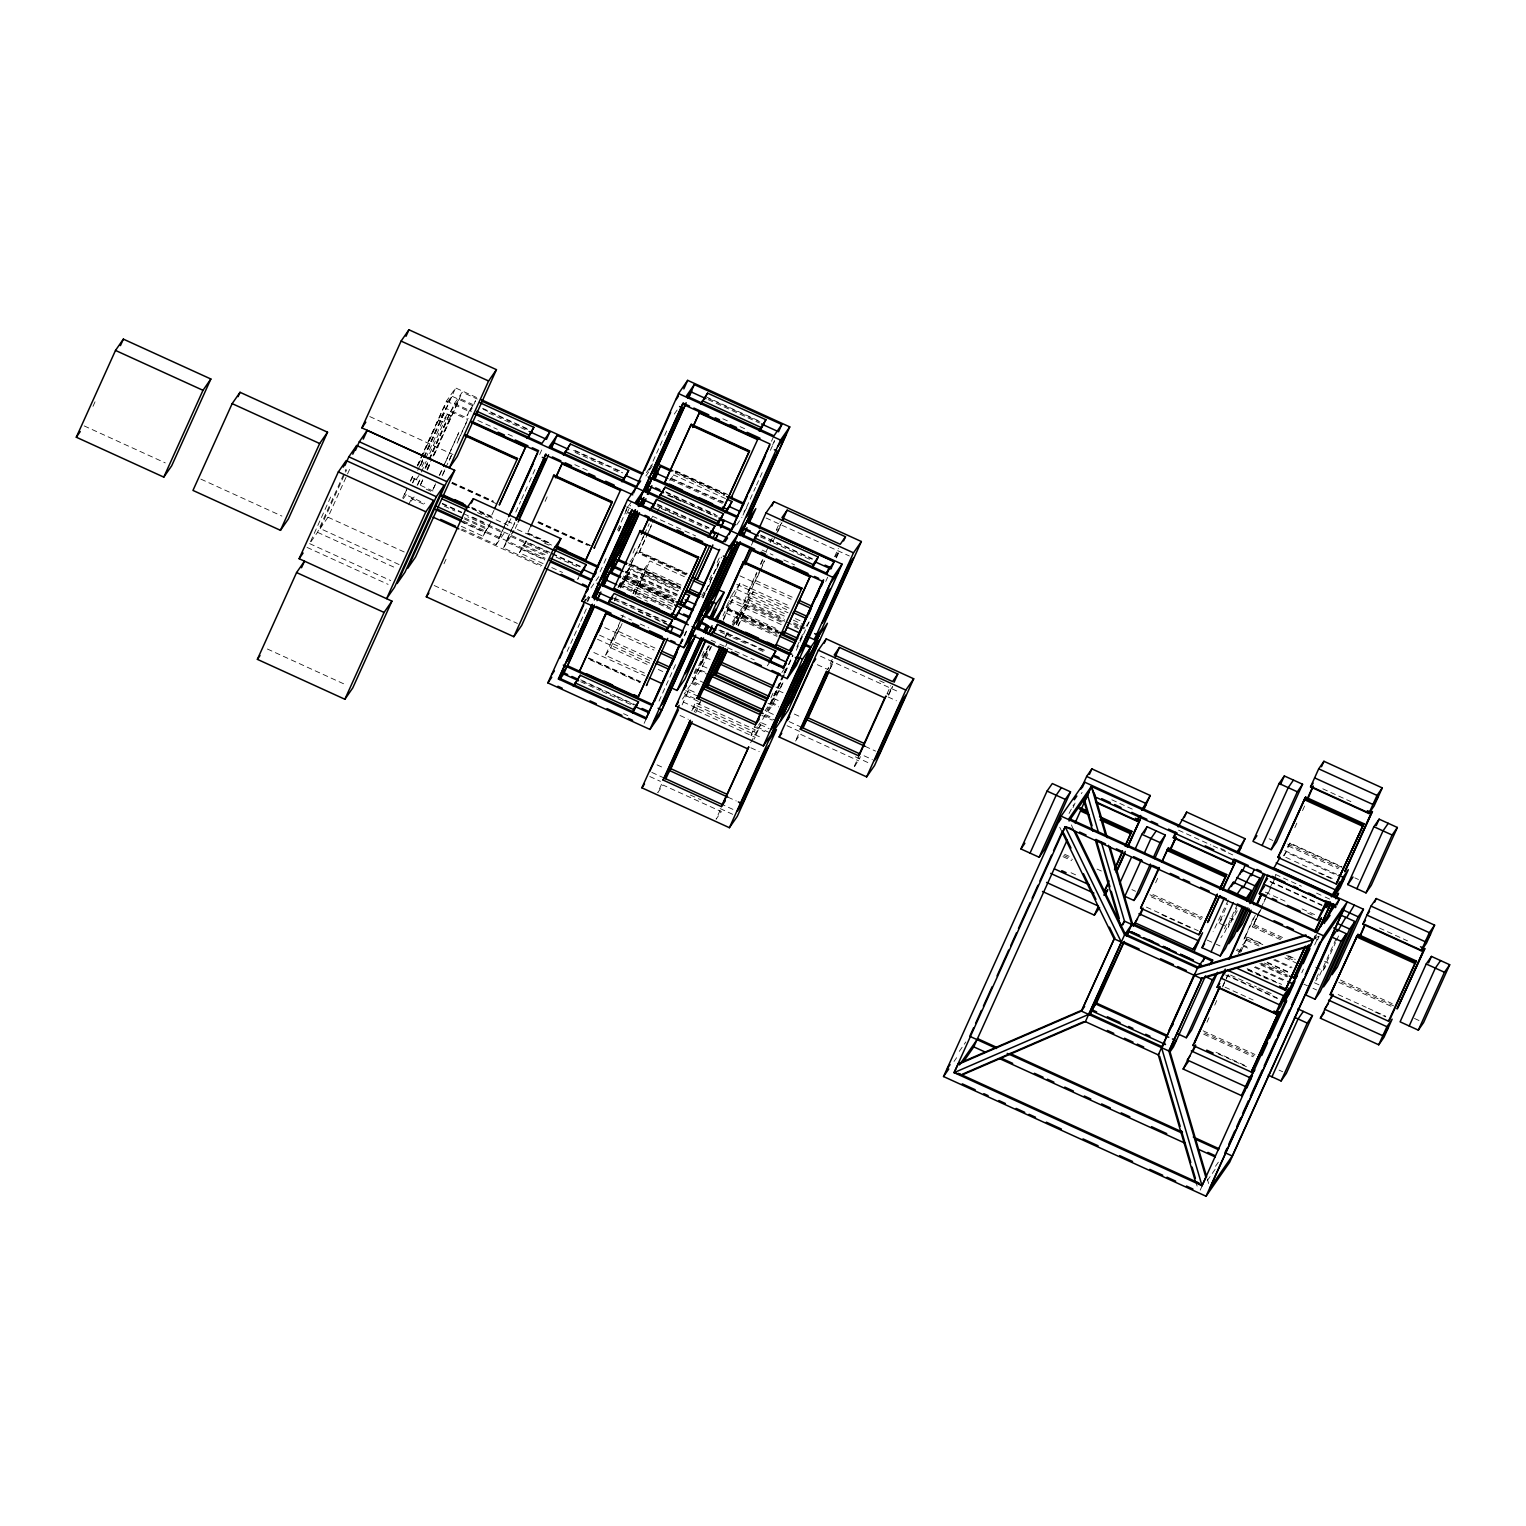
<?xml version="1.0" encoding="UTF-8"?>
<svg xmlns="http://www.w3.org/2000/svg" width="1526" height="1526" viewBox="0 0 1526 1526"><rect width="100%" height="100%" fill="white"/><g stroke="black" fill="none" stroke-linecap="round" stroke-linejoin="round"><path stroke-width="0.75" stroke-dasharray="5 3.75" d="M1317.682 939.978L1314.363 937.861L1316.099 933.664M92.991 406.374L95.928 399.869M310.617 541.444L331.199 495.874M310.942 541.73L317.503 532.307L345.925 469.379M399.087 564.544L320.136 528.53L346.593 469.951M320.136 528.53L327.995 517.219L350.541 467.299M402.673 498.105L406.565 489.484M410.456 480.862L413.374 474.395M417.266 465.773L446.45 401.147L455.625 387.947L477.18 397.771M406.603 489.884L404.657 494.233L424.743 503.389M410.532 481.205L413.47 474.7M417.38 466.021L443.837 407.423L451.715 396.111L473.937 406.259M418.296 465.029L421.195 458.582M422.168 456.446L438.63 420.012L443.875 412.478L451.162 415.797L432.774 456.522M417.743 470.332L422.588 459.612M423.541 457.476L443.875 412.478M412.516 482.922L415.454 476.417M420.356 465.564L451.715 396.111M412.821 482.75L415.74 476.284M420.604 465.506L455.625 387.947M421.939 466.689L424.838 460.261M425.811 458.105L442.273 421.672L447.519 414.137L427.185 459.135M421.386 471.992L426.231 461.291M417.17 485.478L420.108 478.973M425.01 468.12L427.948 461.615M428.92 459.44L450.475 411.696L459.65 398.496L472.469 404.333M408.682 504.782L411.944 497.552L411.276 498.506L426.231 505.316M417.819 484.543L420.756 478.019M425.659 467.185L454.405 403.513L462.264 392.201L477.199 399.011M425.582 468.348L428.501 461.92M429.455 459.765L445.916 423.331L451.162 415.797M426.975 469.379L431.801 458.658M422.759 479.736L419.803 486.241L423.408 478.782M427.642 468.883L429.607 464.553M433.537 455.854L462.264 392.201M427.318 470.103L430.256 463.599M434.185 454.92L459.65 398.496M435.635 483.78L432.392 490.685L434.986 485.459M439.183 475.673L442.406 468.787M443.379 466.632L458.849 432.335M439.831 474.739L444.676 464.018M445.63 461.882L459.192 431.877L458.525 432.812M473.899 404.352L475.54 400.747L467.032 415.511L472.278 407.976M442.864 474.147L444.791 469.855M445.764 467.719L452.535 452.707M458.353 439.85L467.376 420.089M442.216 475.807L445.458 468.902M449.331 460.337L452.23 453.909M457.075 443.189L467.719 419.612M443.971 563.8L446.908 557.295M493.966 510.371L490.743 517.276L491.391 516.341L471.954 507.471M461.291 526.298L482.903 536.16L491.41 521.377M482.903 536.16L489.789 525.001L484.543 532.536L462.931 522.693M462.512 521.854L498.792 538.392L507.605 518.859M462.035 529.121L496.179 544.687L504.343 526.604M505.316 524.429L508.253 517.924M510.905 518.687L507.319 526.146L507.967 525.192L471.286 508.406M539.651 454.538L542.588 448.015M515.769 512.049L520.614 501.329M521.568 499.193L528.358 484.181M529.312 482.044L536.084 467.032M544.496 559.241L506.079 541.73L514.891 522.197M541.883 565.536L503.466 548.006L511.63 529.923M512.602 527.767L514.567 523.418M503.466 548.006L513.785 531.277M515.254 528.53L517.219 524.181M530.094 527.481L527.195 533.909L527.843 532.955L551.611 543.79M543.122 563.609L519.355 552.774L526.565 539.88M519.355 552.774L526.241 541.616L550.009 552.45M545.087 501.425L547.987 494.977M579.327 575.76L577.686 579.384L580.319 575.607M625.584 511.229L628.521 504.725M617.553 530.037L628.197 506.46L632.145 500.795M600.1 571.811L602.999 565.383M603.972 563.247L606.871 556.818M618.488 531.086L621.387 524.658M587.129 601.53L589.055 597.238M618.946 531.067L621.845 524.639M626.671 513.919L630.543 505.335M587.911 601.301L589.837 597.028M567.138 651.449L579.708 623.581M580.681 621.444L587.453 606.432M649.141 469.817L652.06 463.37M653.014 461.233L663.657 437.657M664.63 435.52L667.53 429.092M632.966 553.08L635.865 546.651M617.973 587.624L620.91 581.12M618.698 587.052L622.57 578.468M672.356 603.876L622.665 581.215L621.025 584.84L670.734 607.501M614.253 600.939L616.199 596.647M620.071 588.082L628.769 568.797L680.081 592.183M643.419 536.542L630.505 564.868L631.173 563.933L680.863 586.594M644.392 534.386L649.218 523.685M650.19 521.53L653.09 515.101M620.948 587.167L645.689 531.773M672.375 606.394L622.684 583.733L631.192 568.969L678.727 590.638M622.684 583.733L631.192 568.969M725.499 498.582L673.653 474.929L672.012 478.554L723.877 502.188M686.566 574.291L639.032 552.622L645.803 537.61M646.776 535.473L651.621 524.753M657.42 511.897L660.319 505.468M648.073 532.86L639.375 552.145L686.891 573.814M649.046 530.705L654.215 519.527M649.561 660.472L610.667 642.732L623.257 614.883M632.928 593.442L636.8 584.878L644.678 573.547L679.242 589.322M644.334 673.042L605.46 655.322L619.728 623.714M633.271 593.69L644.64 568.511L649.885 560.977L684.468 576.733M605.46 655.322L610.705 647.768L621.101 624.744M635.617 592.584L649.885 560.977M610.667 642.732L618.545 631.421L622.417 622.856M634.988 594.987L644.678 573.547M680.195 642.923L682.16 638.593M644.125 723.362L646.566 717.926M771.488 441.262L773.949 435.826M680.615 643.61L687.387 628.617M701.712 596.838L704.611 590.39M709.456 579.689L712.356 573.261M717.182 562.541L720.1 556.113M680.958 643.877L687.73 628.865M702.628 597.887L718.117 563.59M703.085 597.868L721.474 557.143M708.655 586.537L711.593 580.033M716.495 569.179L719.433 562.674M772.671 444.772L774.636 440.423M770.382 450.342L774.311 441.663M659.022 701.102L676.438 662.513M742.971 515.178L755.561 487.309M756.514 485.173L763.286 470.161M751.402 545.183L753.043 541.577M694.12 673.138L697.039 666.709M701.865 655.989L704.783 649.561M694.826 673.653L708.083 646.299M682.103 704.878L688.951 689.695L695.36 692.613M695.017 698.641L684.354 693.777L692.213 682.465L708.884 645.574M726.51 606.509L731.412 595.655L784.765 619.995M699.27 684.43L692.88 681.512L708.56 646.795M706.977 668.026L700.72 665.164L709.437 645.88M722.981 615.875L725.88 609.446M700.72 665.164L710.811 646.91M723.381 619.041L732.099 599.756L781.598 622.246M692.88 681.512L700.739 670.2L711.517 646.337M723.286 620.3L739.938 583.409L789.018 605.784M692.651 708.732L695.455 702.532M727.177 632.26L724.373 638.459L728.322 632.813M732.423 624.725L736.161 616.447L777.211 635.178M786.806 609.656L747.931 591.916L756.629 572.631M760.501 564.067L762.447 559.775M766.319 551.21L769.218 544.763M770.172 542.627L773.091 536.198M661.521 784.307L657.782 792.566L663.028 785.032L721.359 811.622L716.114 819.176L722.656 804.698L735.15 810.401M694.177 711.974L702.227 698.24M732.9 626.213L739.442 611.735L744.688 604.201L783.582 621.921M756.972 572.899L742.704 604.506L747.95 596.971L767.063 554.625M760.845 564.315L763.744 557.887M776.295 530.094L780.034 521.835M695.703 712.699L700.358 702.361M725.575 646.528L728.474 640.1M736.219 622.951L744.688 604.201M772.862 541.768L775.78 535.34M776.734 533.203L780.606 524.62M736.562 623.199L739.461 616.771L776.2 633.519M747.931 591.916L755.79 580.605L759.662 572.04M760.635 569.885L764.507 561.32M778.05 531.315L781.922 522.75L776.677 530.285M736.257 624.401L740.129 615.836L747.988 604.525L784.726 621.273M736.6 624.668L747.969 599.489L753.215 591.935L737.974 625.698M738.317 625.946L747.988 604.525M750.983 735.322L756.591 722.923L769.085 728.627M750.639 742.704L760.558 724.831L754.035 739.29M770.916 697.821L773.816 691.373M834.627 556.704L838.365 548.425M782.933 675.274L763.82 717.601L758.575 725.136M783.906 673.119L785.833 668.846M836.038 557.658L838.938 551.229L835.008 556.876M783.277 675.522L771.679 701.235L765.117 710.677L773.453 714.473M784.25 673.386L786.195 669.094M825.738 581.482L827.683 577.21M836.382 557.906L839.281 551.477M783.944 674.587L772.328 700.3L780.206 688.989L784.059 680.405M784.898 672.432L792.643 655.283M784.288 674.835L767.101 712.89L772.347 705.336L783.715 680.157M785.241 672.699L792.986 655.551M796.858 646.986L802.562 634.339M796.267 650.286L810.783 618.144M817.287 664.668L827.702 669.418L832.357 659.098M829.076 670.467L832.948 661.883L827.702 669.418M830.392 668.579L833.291 662.15M854.312 766.3L859.901 753.901M886.968 693.968L890.688 685.689M854.674 766.472L860.492 756.686M888.38 694.921L891.279 688.474M888.723 695.169L892.596 686.605L887.35 694.139M1069.039 813.511L1073.579 804.717M1073.007 807.635L1075.925 801.169M1155.602 882.848L1158.52 876.42M1228.335 899.978L1213.132 931.623M1224.501 925.633L1219.045 923.135L1227.743 903.85M1224.462 928.819L1227.362 922.391M1237.452 904.136L1224.882 932.005L1220.934 937.651M1236.861 908.008L1228.144 927.293L1238.235 909.038M1222.746 986.025L1227.591 975.305L1277.281 997.966M1259.045 946.025L1243.919 939.139L1254.563 915.562M1206.971 1022.248L1209.87 1015.82M1214.715 1005.1L1217.614 998.672M1222.612 986.979L1228.411 974.122M1255.23 915.352L1244.739 937.956L1259.866 944.861M1294.792 827.741L1297.691 821.312M1302.536 810.592L1305.436 804.164M1239.036 951.881L1247.543 937.098L1262.67 944.003M1241.02 951.575L1247.543 937.098M1280.543 939.692L1252.445 926.873L1256.318 918.309M1257.29 916.172L1260.19 909.725M1261.163 907.588L1265.035 899.024M1265.989 896.868L1268.907 890.44M1269.861 888.304L1272.779 881.875M1273.733 879.72L1276.633 873.292M1284.282 855.724L1290.004 843.058L1341.85 866.711M1260.037 910.698L1253.266 925.71L1281.363 938.509M1263.909 902.133L1266.809 895.705M1252.445 926.873L1258.931 913.807M1259.904 911.671L1262.803 905.242M1268.602 892.367L1271.501 885.938M1272.474 883.802L1275.374 877.374M1200.218 1190.166L1202.66 1184.729M1315.336 935.171L1313.695 938.795L1317.358 940.455L1319.189 936.125M1314.687 938.833L1316.633 934.541M1301.792 972.749L1303.433 969.124M1314.649 944.899L1318.521 936.335M1316.347 978.471L1319.265 972.043M1336.108 938.795L1319.666 975.228L1315.736 980.875M1315.66 967.179L1322.947 970.517L1335.517 942.648M1336.49 940.512L1339.389 934.084M416.14 479.546L420.07 473.88M403.341 498.64L407.289 492.974M468.654 411.906L472.602 406.24M411.295 501.024L415.225 495.359M498.792 538.392L503.37 531.792M496.179 544.687L504.038 533.375L467.757 516.837M506.079 541.73L514.605 529.465M526.241 541.616L520.995 549.169L544.763 560.004M674.301 414.08L678.25 408.434M646.433 472.64L652.518 463.885M649.485 470.065L653.433 464.4M645.88 475.959L649.828 470.313M590.963 587.911L598.841 576.599M585.755 600.5L589.685 594.835M669.723 480.595L673.653 474.929M630.066 561.873L636.628 552.431L685.708 574.825M639.032 552.622L639.699 551.668L687.234 573.337M628.769 568.797L623.524 576.332L672.68 598.745M618.736 586.881L622.665 581.215M743.944 511.954L747.874 506.289M736.753 524.849L741.998 517.295M704.287 593.232L708.236 587.567M680.539 643.705L683.171 639.947M739.938 583.409L732.06 594.72L783.296 618.068M726.853 607.291L732.099 599.756M732.213 622.112L736.161 616.447M682.389 699.118L688.951 689.695M734.216 624.325L739.461 616.771M691.717 710.792L696.962 703.257L755.294 729.848L751.364 735.513M767.273 665.813L769.905 662.055M806.3 626.08L808.914 622.303M799.758 640.538L803.706 634.892M781.865 672.47L784.478 668.693M1081.285 793.654L1082.106 792.471M959.263 1051.395L965.824 1041.972M954.017 1061.467L956.649 1057.69M1219.045 923.135L1224.291 915.6M1287.391 846.835L1290.004 843.058M1283.29 855.876L1285.922 852.099L1337.768 875.752M1243.919 939.139L1245.559 936.773L1262.841 944.651M1238.215 953.693L1243.461 946.139L1247.791 948.104M1322.947 970.517L1328.192 962.963L1324.549 961.304M1215.497 1166.284L1219.541 1160.466M1207.257 1180.647L1215.135 1169.336M1314.363 937.861L1318.33 936.659M705.947 396.76L759.967 421.405M708.77 398.687L759.986 422.053M708.121 399.64L759.338 422.988M722.828 418.773L729.314 421.729M740.129 426.651L746.595 429.607M675.789 470.885L727.635 494.519M675.465 471.343L725.155 494.004M724.812 494.481L675.121 471.82L723.934 494.138M675.312 473.213L724.411 495.588M766.033 517.982L849.353 555.979M670.582 478.535L723.934 502.855M669.914 479.469L723.267 503.79M1322.794 788.808L1350.872 801.627M482.559 408.3L527.92 428.997M575.188 450.532L622.703 472.202M665.66 491.792L715.351 514.453M760.444 535.016L812.29 558.65M483.132 409.197L527.958 429.645M573.662 450.475L622.742 472.869M666.309 492.726L717.544 516.074M761.112 535.95L812.328 559.298M488.873 413.069L529.427 431.553M575.13 452.402L602.884 465.048M613.547 469.913L619.957 472.831M672.069 496.599L687.005 503.408M689.142 504.381L704.077 511.191M706.214 512.164L716.877 517.028M760.444 536.885L771.126 541.749M773.262 542.741L809.543 559.279M667.987 494.786L715.522 516.456M667.663 495.263L674.13 498.22M676.304 499.193L682.771 502.149M454.405 403.513L471.477 411.314M446.45 401.147L470.142 411.944M477.829 420.451L497.266 429.302M508.082 434.242L512.393 436.207M574.787 464.648L589.913 471.553M762.199 550.104L773.014 555.044M783.811 559.966L794.607 564.887M657.134 504.038L708.98 527.691M443.837 407.423L468.215 418.544M657.782 504.992L709.018 528.339M450.475 411.696L467.547 419.478M657.134 505.926L706.996 528.721M661.292 508.501L680.73 517.371M652.403 516.189L682.656 529.98M684.812 530.972L695.608 535.893M438.63 420.012L445.916 423.331M626.728 506.956L630.372 508.616M755.79 580.605L792.528 597.353M739.9 575.855L791.212 599.241M369.769 416.56L452.993 454.519M736.734 584.344L790.277 608.76M736.81 589.398L788.026 612.746M1342.041 867.378L1288.02 842.753L1287.2 843.916L1339.046 867.569M747.95 596.971L786.844 614.692M795.485 618.64L801.97 621.597M747.969 599.489L784.688 616.237M793.329 620.166L804.145 625.088M1288.535 846.091L1338.226 868.752M1269.155 838.804L1272.798 840.464M1354.84 877.87L1358.483 879.529M793.959 622.932L798.232 624.878M800.368 625.851L806.758 628.769M793.31 623.886L797.564 625.832M799.7 626.805L806.11 629.723M786.882 622.246L797.678 627.186M794.378 626.862L800.864 629.818M1284.758 850.611L1336.604 874.245M728.951 600.71L782.304 625.05M1285.808 857.288L1292.274 860.244M1294.449 861.236L1309.556 868.122M1311.731 869.114L1333.323 878.957M1318.388 872.738L1333.514 879.625M644.64 568.511L681.378 585.259M739.442 611.735L778.317 629.475M452.383 482.407L493.432 501.119M538.544 521.682L590.39 545.335M725.956 607.157L778.165 630.696M452.058 482.884L493.108 501.596M538.201 522.159L590.066 545.812M630.829 564.391L680.539 587.052M727.788 608.607L777.478 631.268M628.75 563.762L679.967 587.109M727.807 608.912L779.023 632.279M451.734 483.361L499.269 505.03M537.877 522.636L587.567 545.297M629.246 564.353L680.462 587.701M727.463 609.084L779.309 632.718M727.158 609.866L779.004 633.576M628.598 565.307L681.95 589.627M879.625 680.691L886.11 683.648M725.651 612.956L777.039 636.399M820.454 656.18L899.615 692.289M677.086 594.263L629.551 572.574L624.306 580.128L673.996 602.789M625.031 571.163L678.212 595.407M625.336 572.536L676.552 595.884M412.497 477.886L419.784 481.205M507.281 521.11L514.567 524.429M627.93 576.199L675.465 597.868M625.946 576.504L675.636 599.165M1220.571 848.38L1227.057 851.336M888.113 696.981L896.449 700.777M624.802 577.171L672.337 598.841M471.61 507.948L491.067 516.818M527.519 533.432L551.287 544.267M624.477 577.648L674.168 600.29M1111.825 799.777L1135.573 810.611M1178.53 830.182L1210.919 844.965M1213.094 845.938L1226.046 851.851M1228.22 852.843L1234.687 855.8M1275.469 874.398L1301.392 886.205M1316.518 893.111L1323.004 896.067M1325.159 897.04L1331.645 899.997M420.47 485.306L435.406 492.116M517.39 529.503L551.535 545.068M622.856 577.591L674.072 600.939M636.8 584.878L673.538 601.606M426.212 489.159L432.621 492.078M477.428 512.526L488.11 517.39M544.477 543.084L550.886 546.003M622.207 578.526L673.424 601.873M1379.447 928.037L1407.525 940.855M442.254 503.313L461.691 512.183M472.507 517.104L483.303 522.045M552.164 553.442L580.261 566.241M720.138 630.028L767.673 651.697M442.216 503.942L461.615 512.793M463.77 513.766L549.951 553.061M552.107 554.033L580.109 566.814M619.594 584.82L670.811 608.168M718.803 630.066L766.205 651.678M1270.052 881.265L1321.898 904.918M1270.223 881.933L1322.069 905.567M444.295 506.136L454.958 511M511.344 536.694L547.624 553.251M556.151 557.143L579.632 567.844M618.927 585.755L672.279 610.095M720.119 631.898L730.801 636.762M732.938 637.734L747.874 644.544M758.536 649.408L764.946 652.346M464.381 517.772L488.148 528.606M524.601 545.24L548.368 556.074M636.685 596.342L647.482 601.263M464.572 519.069L486.165 528.912M522.636 545.545L546.384 556.38M463.16 520.919L545.144 558.287M1265.321 892.157L1278.292 898.07M1280.448 899.043L1286.933 902M1302.06 908.905L1317.167 915.791M551.763 567.558L562.579 572.479M711.097 640.214L717.582 643.152M719.757 644.144L732.709 650.057M734.864 651.049L754.321 659.9M1307.706 913.025L1314.191 915.981M614.673 598.078L666.519 621.731M613.204 598.039L666.557 622.379M461.043 529.923L540.757 566.26M614.673 599.966L666.69 623.733M638.269 611.411L653.395 618.297M655.551 619.289L668.522 625.202M620.758 615.15L631.554 620.071M640.195 624.02L648.836 627.949M775.876 687.024L780.206 688.989M705.966 657.63L710.143 659.518M778.889 690.877L783.048 692.766M773.644 698.412L779.881 701.273M618.545 631.421L655.264 648.168M700.739 670.2L705.012 672.146M771.183 702.322L777.573 705.241M604.735 627.606L653.967 650.057M697.439 669.876L709.933 675.579M770.363 703.124L778.699 706.92M794.321 714.054L800.559 716.896M865.147 746.348L875.562 751.097M1254.086 924.527L1284.339 938.318M768.036 703.372L772.347 705.336M1229.746 918.08L1233.409 919.739M599.489 635.159L653.033 659.575M692.194 677.43L704.688 683.114M789.076 721.588L801.57 727.292M864.078 755.79L872.395 759.586M765.442 714.607L771.832 717.525M597.429 639.241L650.782 663.562M692.213 682.465L698.622 685.384M764.774 715.541L777.592 721.378M787.015 725.689L799.815 731.526L795.046 741.77L800.292 734.216L858.623 760.825M855.304 756.82L870.24 763.629M327.995 517.219L404.829 552.259M690.992 683.095L697.248 685.937M761.836 715.389L772.251 720.138M1288.593 955.81L1295.078 958.767M1064.614 854.274L1071.099 857.23M1097.022 869.057L1101.352 871.022M1152.931 894.541L1202.622 917.202M1286.609 955.505L1295.25 959.434M1340.362 979.997L1392.208 1003.65M610.705 647.768L649.58 665.508M658.24 669.456L664.707 672.413M1063.794 855.457L1072.435 859.386M1149.955 894.732L1201.801 918.385M1287.944 957.66L1294.429 960.617M1341.697 982.172L1393.543 1005.806M1062.973 856.639L1071.614 860.569M1151.291 896.906L1200.981 919.549M1284.968 957.851L1300.095 964.756M1338.722 982.362L1392.723 1006.988M1131.91 889.62L1135.554 891.279M1414.449 1018.452L1419.924 1020.932M761.512 722.79L767.921 725.708M685.746 690.629L698.259 696.333M1242.298 944.651L1248.783 947.589M1274.706 959.415L1291.988 967.293M1273.714 959.93L1290.996 967.808M593.824 652.499L645.04 675.846M756.915 726.853L769.714 732.709M685.823 695.684L700.758 702.494M754.13 726.834L764.793 731.698M1314.42 982.763L1321.707 986.082M1071.042 872.758L1077.528 875.714M1146.388 907.112L1198.234 930.765M1267.114 962.162L1288.707 972.005M1338.13 994.551L1366.228 1007.351M1368.383 1008.343L1385.665 1016.221M1161.687 914.684L1189.765 927.484M1237.033 949.038L1241.363 951.003M1267.286 962.83L1288.879 972.672M1375.04 1011.967L1385.837 1016.888M1236.213 950.221L1240.543 952.186M1264.31 963.02L1288.058 973.855M84.178 425.907L165.266 462.893M200.841 479.107L281.929 516.093M317.503 532.307L396.474 568.301M434.166 585.507L517.409 623.447M696.981 705.775L755.313 732.366M1261.315 963.211L1287.238 975.038M1259.827 963.535L1287.906 976.335M588.712 657.954L640.558 681.607M1207.238 940.111L1212.693 942.591M1216.336 944.251L1219.999 945.929M1303.853 984.156L1307.496 985.815M1312.97 988.314L1316.614 989.973M588.387 658.431L640.233 682.084M1260.991 965.042L1286.914 976.85M683.209 701.979L762.18 737.993M590.219 659.9L639.909 682.542M697 710.811L755.332 737.401M1255.383 966.759L1285.617 980.55M1254.391 967.255L1284.625 981.065M1247.104 968.629L1281.668 984.404M1247.772 969.487L1254.258 972.443M1256.413 973.435L1280.18 984.27M1247.944 970.154L1267.4 979.024M309.625 543.618L390.732 580.586M680.024 715.484L688.36 719.299M750.868 747.797L759.204 751.593M307.012 547.395L388.1 584.363M1230.566 975.114L1256.489 986.94M1258.664 987.913L1273.79 994.818M580.738 679.852L615.302 695.627M617.458 696.6L636.914 705.47M582.55 681.321L633.595 704.592M1225.607 974.98L1277.453 998.633M580.738 681.74L599.947 690.496M602.083 691.469L634.091 706.061M1225.035 987.169L1253.113 999.988M623.543 713.672L627.873 715.656M657.057 764.869L663.314 767.712M727.902 797.163L736.238 800.959M651.812 772.404L664.325 778.107M649.771 776.505L660.434 781.369M690.305 794.989L700.987 799.853M720.196 808.608L732.995 814.445M1203.098 1030.813L1254.963 1054.466M1204.453 1032.968L1254.143 1055.63M1203.632 1034.151L1253.323 1056.812M1279.036 1070.088L1282.679 1071.748M1216.012 1052.253L1246.246 1066.045M1218.339 1053.913L1246.437 1066.712M267.374 649.008L346.345 685.021M1059.712 827.226L1062.516 832.986M1071.462 824.86L1073.083 829.076M1195.373 1181.41L1197.776 1187.743M1207.295 1179.007L1208.63 1183.527"/><path stroke-width="1.5" d="M1064.251 828.79L1062.516 832.986L1114.018 938.757L1201.515 978.662L1310.433 946.025L1313.047 939.73L1308.068 936.544M76.3 437.218L115.499 350.427L123.358 339.115L210.855 379.001L171.675 465.811L163.797 477.123L76.3 437.218L80.229 431.572M120.42 345.62L123.358 339.115M163.797 477.123L202.996 390.313L210.855 379.001M232.162 403.627L192.963 490.418L280.46 530.323L288.338 519.012L327.537 432.201L240.04 392.296L232.162 403.627L319.659 443.513L327.537 432.201M238.075 396.646L240.04 392.296M280.46 530.323L319.659 443.513M301.499 567.748L304.437 561.244L296.578 572.555L257.379 659.346L344.876 699.251L352.754 687.94L391.934 601.13L299.134 558.707L338.333 471.896L346.211 460.585L433.708 500.49L394.509 587.281L386.631 598.593L425.83 511.801L433.708 500.49M343.255 467.09L345.219 462.76M344.914 465.487L348.825 456.808L356.702 445.497L444.2 485.402L405 572.193L397.141 583.523L436.322 496.713L444.2 485.402M361.891 427.89L401.09 341.08L408.949 329.769L496.446 369.654L457.266 456.465L449.388 467.776L361.891 427.89L365.82 422.225M352.773 454.176L356.702 445.497M406.011 336.273L408.949 329.769M355.405 450.418L359.316 441.739L367.194 430.408L454.691 470.313L415.492 557.124L407.633 568.435L446.813 481.625L454.691 470.313M363.264 439.106L367.194 430.408M344.876 699.251L384.075 612.441L391.934 601.13M449.388 467.776L488.587 380.985L496.446 369.654M426.307 596.819L465.487 510.008L473.365 498.697L560.862 538.602L521.682 625.393L513.804 636.704L426.307 596.819L428.92 593.042M471.4 503.046L473.365 498.697M494.596 508.711L517.524 458.468L465.659 434.834M479.87 402.711L533.871 427.337L526.985 438.496L532.25 430.961M533.871 427.337L527.977 438.344M508.578 516.704L537.972 451.601L471.82 421.424M509.245 515.75L537.648 452.821M511.153 512.526L533.413 463.236M481.472 400.976L549.761 432.106L546.499 439.335L529.427 431.553M515.883 520.023L545.926 453.985L516.532 519.088M516.513 520.137L540.7 466.555L545.946 459.021L542.302 457.361M519.832 516.875L545.946 459.021M518.191 522.006L548.578 454.748M551.515 448.224L557.066 435.425L642.427 474.357M530.743 526.527L553.976 475.101L612.308 501.692L585.85 560.023L557.772 547.224M563.456 455.13L570.342 443.971L628.674 470.561L622.78 481.567M570.342 443.971L564.773 453.241M556.036 476.646L562.178 463.313L620.51 489.903M555.731 477.848L562.503 462.836L561.854 463.79L620.185 490.38L620.834 489.445L594.053 548.254L594.701 547.3M513.804 636.704L553.003 549.913L560.862 538.602M612.308 501.692L585.526 560.5L586.175 559.565M628.674 470.561L621.788 481.72L627.033 474.185M553.804 549.818L586.213 564.601L580.319 575.607M693.052 634.454L683.858 647.653L581.788 601.11L627.51 499.841L640.634 480.976M624.897 506.136L585.698 592.927L588.33 589.17M618.717 520.862L593.557 576.58L596.17 572.803M695.78 635.026L659.118 716.228L649.942 729.428L547.853 682.885L585.488 599.546M633.576 493.012L678.498 393.555L687.673 380.356L789.762 426.899L747.301 520.938L842.085 564.162L796.362 665.431L787.187 678.612L692.403 635.407M559.622 658.355L562.522 651.926M564.448 647.634L583.809 604.773M644.544 470.294L670.658 412.421M683.82 388.901L687.673 380.356M592.336 597.2L631.535 510.39L719.032 550.295L719.681 549.36L679.833 637.105L592.336 597.2L618.583 559.489L639.146 513.919M632.184 509.455L593.004 596.265L680.501 636.151M632.222 514.491L606.089 572.364L600.843 579.899L626.976 522.045L632.222 514.491L628.578 512.831M679.871 644.144L645.918 718.88L558.402 678.975L591.726 605.193M594.663 598.688L634.187 511.172M637.124 504.648L682.523 404.104L683.171 403.169L689.58 406.088M592.374 604.258L559.069 678.04L646.566 717.926M594.339 599.909L634.835 510.218M637.773 503.714L643.171 491.773M683.171 403.169L643.991 489.96L731.488 529.865L769.695 445.23M592.069 605.956L566.909 661.693L572.155 654.139L594.415 604.849M635.503 509.779L609.37 567.653L614.616 560.099L635.903 512.946M638.803 506.518L640.748 502.245L638.116 506.003M683.209 408.205L657.077 466.079L651.831 473.613L677.964 415.74L683.209 408.205L679.566 406.545M559.737 679.604L563.666 673.958L594.377 605.956M597.315 599.451L600.252 592.946M603.19 586.423L636.838 511.935M639.775 505.411L642.713 498.907M645.651 492.402L686.147 402.692M688.112 398.362L694.311 384.609L781.808 424.514L778.546 431.744L761.474 423.961M558.402 678.975L567.596 665.775L594.053 607.195M596.99 600.672L600.901 591.993M603.838 585.488L637.486 510.981M640.424 504.477L643.362 497.972M646.299 491.448L650.877 481.319M684.85 406.107L652.518 477.714L737.878 516.627M688.76 397.428L691.698 390.904L687.12 397.504M637.258 512.526L617.896 555.388L623.142 547.853L638.631 513.556M640.157 506.098L644.029 497.533M642.503 504.992L644.43 500.7M647.329 494.271L649.275 489.98L645.632 488.32M610.724 573.318L614.654 567.672L639.47 512.698M642.427 506.174L645.364 499.67M648.302 493.165L651.24 486.641M654.177 480.137L660.376 466.403L671.058 471.267M643.075 505.24L646.013 498.735M647.978 494.386L651.888 485.707M654.826 479.202L657.763 472.679L653.185 479.278M672.451 615.035L671.783 615.989L613.452 589.379L640.233 530.571L698.584 557.162L672.127 615.512L613.776 588.902M649.714 510.6L656.6 499.441L714.931 526.05L709.037 537.038M653.338 506.67L656.6 499.441M579.861 670.696L606.318 612.346L579.518 671.154L580.185 670.219M641.34 534.253L648.76 518.325L642.637 531.639M690.896 424.743L749.228 451.353L722.771 509.684L749.552 450.876L691.221 424.285L664.439 483.093L665.107 482.14M691.221 424.285L664.764 482.617L723.095 509.226M573.337 686.414L580.204 675.255L638.536 701.865L632.661 712.852M590.543 648.378L606.223 613.662M658.24 498.353L665.126 487.195L723.458 513.785L717.563 524.791M707.587 393.155L700.701 404.314L707.587 393.155L765.918 419.745L760.024 430.752M598.364 632.05L602.236 623.485M580.204 675.255L574.634 684.525M665.126 487.195L660.872 494.577M692.651 427.49L699.423 412.497L757.754 439.087M692.976 427.032L699.747 412.02L699.099 412.974L757.43 439.564L758.079 438.63L731.297 497.438L731.965 496.484M671.783 615.989L698.584 557.162M667.224 627.625L608.893 601.015L614.139 593.48L672.47 620.071L665.584 631.23L670.849 623.695M708.045 537.209L714.931 526.05M672.47 620.071L666.576 631.077M605.975 612.823L664.306 639.413L637.868 697.764L664.649 638.955L663.982 639.89L605.65 613.299M674.511 604.868L680.997 607.825L674.111 618.984L679.375 611.43M723.458 513.785L716.571 524.944L721.817 517.409M765.918 419.745L759.032 430.904L764.278 423.37M680.997 607.825L675.102 618.831M667.682 638.345L646.395 685.498L647.043 684.564M670.257 633.118L673.176 626.69L672.508 627.644L668.197 625.66M709.819 545.526L688.836 591.478L689.504 590.524M713.043 537.896L715.637 532.65L714.969 533.604L710.658 531.639M685.212 593.595L689.523 595.56L682.656 606.719L687.902 599.184M727.673 499.555L731.984 501.539L725.098 512.698L730.344 505.144M689.523 595.56L683.629 606.566M731.984 501.539L726.09 512.526M693.052 577.248L697.363 579.212L712.852 544.916M715.122 540.166L718.021 533.738M720.596 527.767L723.82 520.881L719.509 518.897M712.547 546.117L697.363 579.212M715.446 539.689L718.345 533.261M721.245 526.832L724.163 520.404L723.496 521.339L719.185 519.374M688.34 619.804L714.473 561.93M645.918 718.88L679.223 645.097M729.199 534.424L770.02 444.009L682.523 404.104M654.406 701.578L679.642 645.765M740.301 511.363L747.072 496.37M748.999 492.078L765.461 455.645M671.287 665.298L677.086 652.441M683.858 647.653L729.6 546.384L746.653 521.873L834.15 561.778L831.689 567.195M727.005 557.715L700.873 615.588L695.627 623.123L721.76 565.249L727.005 557.715L723.362 556.055M649.942 729.428L780.568 440.098L789.762 426.899M735.532 545.469L709.399 603.323L704.154 610.877L730.286 553.003L735.532 545.469L731.889 543.79M777.993 451.429L751.86 509.303L746.615 516.837L772.747 458.964L777.993 451.429L774.35 449.769M653.853 721.264L661.731 709.952L695.036 636.17M697.973 629.647L737.497 542.131M740.434 535.626L785.833 435.082L777.974 446.393M698.679 628.617L704.02 616.771M737.172 543.351L704.84 614.959L790.201 653.891M741.102 534.672L746.481 522.731M737.84 542.894L712.68 598.612L717.926 591.077L740.186 541.787M740.148 542.894L710.105 609.942L705.241 616.943M743.181 536.694L747.015 527.71M748.961 523.361L755.828 508.673L747.301 520.938M670.658 687.539L677.067 690.458L700.568 638.364M703.505 631.859L706.462 625.355M709.399 618.831L716.247 603.647L724.125 592.336L717.716 589.418M701.35 637.658L684.907 674.091L690.153 666.557L702.723 638.688M704.249 631.23L707.167 624.802M705.641 632.26L708.541 625.832M711.44 619.403L716.285 608.683L711.04 616.237M703.543 637.906L684.926 679.146L677.067 690.458M705.508 633.576L708.445 627.052M712.356 618.373L724.125 592.336M803.992 644.888L810.382 647.806L771.202 734.616L763.324 745.928L675.827 706.023L705.222 640.939M708.159 634.415L712.07 625.736M705.928 640.386L683.667 689.676L686.299 685.899M767.12 642.065L775.761 646.013L775.113 646.948L801.894 588.139L743.563 561.53L716.781 620.357L743.238 562.007L801.57 588.616M729.39 827.702L768.589 740.911L776.448 729.6L737.268 816.391L729.39 827.702L641.893 787.817L679.127 705.355M710.582 635.598L717.468 624.439L775.799 651.049L769.905 662.055M721.588 611.316L723.534 606.966M727.788 597.563L750.315 547.662M756.209 534.634L753.043 541.577L759.91 530.419L818.26 557.009L812.366 568.015M759.147 528.13L765.995 512.946L773.873 501.634L861.37 541.52L822.171 628.33L814.312 639.642L807.903 636.724M649.733 771.45L678.479 709.819M741.426 568.378L750.143 549.093M754.016 540.528L755.942 536.236M714.187 631.688L717.468 624.439M744.993 564.754L751.765 549.761L810.096 576.351M771.908 505.964L773.873 501.634M759.204 719.147L755.275 724.812L696.943 698.221L720.158 646.776M720.501 647.043L698.259 696.333L756.591 722.923L778.832 673.634M698.832 699.118L721.893 648.073M663.009 779.996L690.439 720.234L664.325 778.107L722.656 804.698L748.789 746.843L721.34 806.586L663.009 779.996L670.887 768.684L692.175 721.531M696.943 698.221L704.802 686.91L722.885 647.386M723.229 647.634L706.786 684.068L762.943 709.685M665.832 778.832L690.858 723.419M707.358 686.872L724.602 648.664M782.476 520.5L787.149 510.161L845.48 536.751L843.611 540.891M761.646 711.574L705.47 685.956L713.329 674.645L724.945 648.931M767.998 698.336L713.996 673.71L724.64 650.133M724.984 650.381L715.312 671.822L769.314 696.447M715.885 674.606L727.33 649.275M713.996 673.71L721.855 662.398L726.7 651.678M768.913 662.208L775.799 651.049M779.652 632.241L783.963 634.225L810.42 575.874L783.639 634.682L784.288 633.748M755.275 724.812L778.489 673.367M692.022 626.499L783.162 668.064L823.01 580.319L783.811 667.129L696.314 627.224M791.67 650.763L823.678 579.937M826.577 573.509L829.476 567.081M808.532 614.501L811.431 608.054M816.276 597.353L819.176 590.924M821.122 586.633L823.048 582.341M826.92 573.776L829.82 567.348M787.187 678.612L832.91 577.362L842.085 564.162M763.324 745.928L802.523 659.137L810.382 647.806M818.909 635.56L811.05 646.871L771.851 733.682L779.729 722.351L818.909 635.56L814.636 633.614M814.312 639.642L853.492 552.832L861.37 541.52M742.475 803.82L768.608 745.947L763.362 753.482L737.23 811.355L742.475 803.82L738.317 801.913M779.137 737.001L818.337 650.19L826.215 638.879L913.712 678.784L874.512 765.575L866.634 776.887L779.137 737.001L781.77 733.224M812.137 664.916L786.977 720.654L789.61 716.877M824.25 643.228L826.215 638.879M800.253 729.18L826.386 671.306L884.718 697.916L886.034 696.028L859.901 753.901L858.585 755.771L800.253 729.18L808.131 717.869L828.446 672.852M826.73 671.574L801.57 727.292L859.901 753.901M803.077 728.016L829.076 670.467M834.817 657.744L839.472 647.425L897.803 674.015L894.083 682.275M858.585 755.771L884.718 697.916M866.634 776.887L905.834 690.095L913.712 678.784M1020.932 848.952L1047.046 791.078L1052.311 783.544L1070.527 791.841L1044.394 849.715L1039.149 857.25L1020.932 848.952L1024.862 843.287M1030.05 853.091L1056.164 795.237L1061.409 787.683M1039.149 857.25L1065.282 799.395L1070.527 791.841M1206.036 1196.231L1323.614 935.82L1347.229 901.885L1229.651 1162.297L1206.036 1196.231L943.526 1076.536L1061.104 816.143L1084.719 782.189L1363.443 909.248L1337.31 967.122L1332.064 974.675L1358.178 916.802L1363.443 909.248M1080.923 789.076L1086.646 776.429L1091.891 768.875L1150.223 795.485L1143.699 809.944M973.645 1027.685L969.754 1036.307L996.44 1048.476M975.591 1023.374L981.447 1010.422M983.393 1006.111L992.148 986.693M997.031 975.915L1008.705 950.011M1010.67 945.7L1016.507 932.768M1018.452 928.437L1030.145 902.553M1032.091 898.242L1037.928 885.29M1039.893 880.979L1051.567 855.094M1053.531 850.783L1062.287 831.365M1082.277 787.626L1084.719 782.189M1206.627 1176.737L1169.507 1050.041L1202.183 977.708L1168.859 1050.994L1205.922 1177.5L1202.011 1185.683L954.093 1072.625L1065.129 826.691L1071.099 828.484M1089.45 774.311L1091.891 768.875M963.288 1061.962L973.779 1046.874L1067.189 839.987M1075.105 822.953L1091.357 786.462L1339.275 899.501L1336.814 904.937M1108.982 880.826L1104.137 891.546L1107.723 884.908M1114.648 868.943L1122.526 850.821M1125.291 845.366L1131.09 832.509L1100.837 818.699M1114.495 869.896L1122.239 852.748M1125.139 846.32L1131.91 831.327L1099.502 816.544M1042.506 891.489L1094.352 915.142L1098.434 906.101L1046.588 882.448M1095.763 802.39L1136.813 821.102L1139.273 815.685M1141.715 810.249L1150.223 795.485M1105.32 894.942L1107.762 889.505L1103.832 895.171M1116.536 870.717L1125.253 851.432M1127.18 847.14L1140.437 819.061L1127.867 846.93M1116.403 871.689L1124.128 854.541M1128 845.957L1139.617 820.244L1135.306 818.279M1116.25 872.643L1124.948 853.358M1119.588 883.592L1131.205 857.879M1135.077 849.295L1141.849 834.302L1147.094 826.749L1165.33 835.065L1154.686 858.642M1144.195 833.196L1147.094 826.749M1141.276 859.882L1124.834 896.315L1133.952 900.474L1139.197 892.939L1151.768 865.07M1144.195 853.454L1150.966 838.461L1156.212 830.907M1109.478 927.121L1114.667 937.822L1082.01 1010.155L958.309 1063.679M1122.869 924.775L1124.49 921.151L1101.333 842.085M1133.952 900.474L1150.394 864.04M1153.294 857.612L1160.084 842.619L1165.33 835.065M1084.643 1006.378L1081.362 1011.089L958.004 1064.461L954.093 1072.625L962.029 1075.01L1085.387 1021.657L1124.567 934.847L1132.445 923.535L1109.936 846.72M1121 943.259L1089.297 1013.474L1162.221 1046.722L1193.923 976.506M1089.984 1015.057L1123.727 942.343M1126.608 935.972L1131.796 924.47L1108.582 845.29M954.093 1072.625L1088.648 1014.408L1096.526 1003.097L1124.376 941.408M1127.256 935.018L1129.183 930.765L1125.902 935.476M1217.023 895.972L1198.94 934.77L1140.609 908.161L1158.997 867.455M1161.744 861.98L1167.543 849.124L1225.893 875.714L1220.075 888.59M1158.692 869.381L1140.609 908.161M1162.564 860.798L1168.363 847.941L1226.713 874.551L1219.923 889.544M1133.265 926.339L1142.917 908.027M1234.229 860.55L1231.616 864.326L1173.265 837.717L1175.726 832.299M1178.167 826.882L1186.694 812.099L1245.025 838.69L1238.483 853.168M1140.151 915.18L1142.592 909.744M1184.233 817.516L1186.694 812.099M1169.45 850.898L1176.069 836.858L1170.27 849.734M1171.091 848.551L1175.936 837.831M1198.94 934.77L1217.328 894.045M1220.228 887.617L1226.713 874.551M1199.76 933.588L1217.176 895.018M1137.519 918.938L1134.905 922.715L1193.237 949.325L1202.564 932.729L1194.4 950.812M1231.616 864.326L1234.057 858.89M1237.319 851.661L1245.025 838.69M1219.083 896.792L1207.467 922.505L1209.107 920.159M1222.955 888.227L1235.24 862.285L1222.65 890.154M1208.287 921.342L1219.903 895.609M1243.843 907.684L1225.454 948.409L1220.209 955.963L1201.992 947.646L1224.233 898.356M1231.425 886.53L1233.351 882.238L1251.587 890.555L1246.742 901.256M1233.733 883.955L1241.878 869.973L1260.114 878.289L1249.47 901.866M1279.093 783.487L1252.96 841.36L1271.196 849.658L1276.442 842.123L1302.575 784.25L1284.339 775.952L1279.093 783.487L1297.329 791.803L1302.575 784.25M1194.381 974.237L1169.221 1029.955L1173.151 1024.308M1239.951 874.264L1241.878 869.973M1280.467 784.517L1284.339 775.952M1242.259 871.689L1245.159 865.261M1203.079 961.342L1204.701 957.718M1211.091 951.804L1233.351 902.515M1242.851 888.113L1250.996 874.131M1262.078 845.518L1288.211 787.645L1293.457 780.091M1205.502 975.934L1173.456 1046.912L1169.851 1052.101M1211.015 963.726L1212.655 960.102L1132.445 923.535M1251.377 875.848L1254.277 869.419M1220.209 955.963L1242.469 906.654M1186.274 1037.737L1212.407 979.864L1217.653 972.329L1191.52 1030.203L1186.274 1037.737L1177.175 1033.579M1245.197 907.264L1228.735 943.697L1233.981 936.163L1246.57 908.294M1248.096 900.836L1254.868 885.824L1260.114 878.289M1271.196 849.658L1297.329 791.803M1247.906 907.875L1237.262 931.451L1242.507 923.898L1249.298 908.905M1249.851 903.583L1263.394 873.578M1252.197 902.476L1264.768 874.608M1228.812 959.358L1251.053 910.068M1229.479 959.148L1250.767 911.995M1275.412 1013.836L1283.576 995.753L1288.821 988.219L1280.657 1006.302L1275.412 1013.836L1217.08 987.246L1225.244 969.163M1259.293 893.74L1267.705 875.123L1326.037 901.713L1317.625 920.35L1259.293 893.74L1264.539 886.205M1251.263 1072.034L1279.036 1011.795L1251.263 1072.034L1192.931 1045.424L1219.884 986.387L1194.724 1042.105M1256.68 904.231L1261.525 893.53L1265.836 895.495M1277.853 857.364L1305.627 797.125L1363.958 823.735L1336.185 883.955L1277.853 857.364L1279.494 854.999M1256.527 905.204L1261.373 894.484M1278.674 856.181L1304.806 798.308L1363.138 824.917L1337.005 882.772M1194.572 1043.078L1219.732 987.341M1257.348 904.021L1261.22 895.457M1280.467 852.862L1305.627 797.125M1245.426 1089.965L1241.477 1095.611L1183.146 1069.02L1195.259 1045.272M1273.79 868.294L1280.161 857.211M1310.529 786.92L1318.693 768.837L1323.939 761.283L1382.27 787.893L1374.106 805.976L1368.86 813.511L1310.529 786.92L1313.142 783.143M1193.294 1050.632L1195.735 1045.196M1321.478 766.72L1323.939 761.283M1307.668 797.945L1312.513 787.225L1370.844 813.835L1372.484 811.47L1344.711 871.708L1370.844 813.835M1307.381 799.872L1313.333 786.062M1235.507 967.579L1285.197 990.24L1304.558 947.379M1305.379 946.196L1286.017 989.077L1279.532 986.12M1305.226 947.169L1285.197 990.24M1289.413 976.011L1293.724 977.994L1308.24 945.834M1315.011 930.841L1321.497 917.775L1315.698 930.631M1336.185 883.955L1363.958 823.735M1252.083 1070.851L1278.216 1012.978L1273.905 1011.013M1294.544 976.812L1309.06 944.67M1314.878 931.795L1320.677 918.938M1241.477 1095.611L1249.641 1077.528L1254.887 1069.993M1297.348 975.953L1292.102 983.488L1283.938 1001.571L1289.184 994.036L1294.906 981.371M1308.907 945.624L1293.724 977.994M1328.841 902.114L1326.399 907.55L1330.329 901.885M1331.301 896.697L1339.809 881.914L1333.285 896.391M1368.86 813.511L1377.024 795.428L1382.27 787.893M1205.368 956.783L1197.49 968.094L1158.291 1054.905L1195.373 1181.41L1202.011 1185.683L1313.047 939.73L1065.129 826.691L1121.305 942.076M1246.723 1088.076L1252.445 1075.41M1261.735 1055.477L1267.534 1042.62M1269.479 1038.329L1286.742 1000.732M1303.223 963.593L1309.995 948.581M1317.739 931.451L1330.023 905.509L1320.352 926.95M1320.486 925.977L1329.203 906.692M1345.531 870.526L1371.664 812.652L1367.334 810.688M1343.09 877.202L1334.926 895.285L1340.171 887.75L1348.335 869.667L1343.09 877.202L1338.779 875.237M1324.339 923.478L1333.037 904.174M1328.059 915.867L1332.885 905.147M1335.803 898.719L1337.73 894.427M1327.906 916.821L1333.705 903.964M1336.623 897.536L1338.55 893.244L1336.91 895.609M1226.923 1148.334L1224.958 1152.683L1232.245 1156.002L1343.3 910.068L1321.001 942.114L1209.946 1188.048L1232.245 1156.002M1228.888 1144.004L1234.763 1130.976M1236.728 1126.646L1240.638 1117.967M1242.603 1113.618L1248.478 1100.589M1250.443 1096.259L1262.193 1070.222M1264.157 1065.873L1275.908 1039.835M1277.872 1035.505L1289.623 1009.449M1291.587 1005.119L1303.338 979.082M1305.302 974.732L1320.009 942.191M1347.763 884.584L1373.896 826.71L1379.142 819.157L1397.358 827.474L1371.245 885.347L1365.999 892.882L1347.763 884.584L1353.009 877.03M1376.242 825.604L1379.142 819.157M1337.272 929.62L1332.026 937.155L1305.894 995.028L1315.011 999.187L1320.257 991.633L1346.39 933.759L1333.629 927.942M1271.959 1076.803L1298.092 1018.929L1303.338 1011.395M1337.634 931.337L1345.798 917.355M1356.881 888.723L1383.014 830.869L1388.259 823.315M1347.134 916.935L1354.325 905.109M1315.011 999.187L1341.125 941.313L1346.39 933.759M1268.316 1075.143L1281.077 1080.961L1307.21 1023.088L1312.455 1015.553L1297.863 1008.896M1354.916 921.513L1349.652 929.048L1323.538 986.921L1328.784 979.387L1354.916 921.513L1340.324 914.856M1365.999 892.882L1392.113 835.027L1397.358 827.474M1312.455 1015.553L1286.323 1073.407L1281.077 1080.961M1330.195 994.609L1357.949 934.389L1416.281 960.979L1390.167 1018.853L1388.526 1021.218L1330.195 994.609L1357.949 934.389M1331.015 993.445L1357.129 935.572L1415.46 962.162L1388.526 1021.218M1378.741 1044.795L1386.905 1026.712L1392.151 1019.177L1383.987 1037.26L1378.741 1044.795L1320.391 1018.204L1332.503 994.456M1362.852 924.165L1371.016 906.082L1376.261 898.547L1434.612 925.137L1426.448 943.221L1421.183 950.774L1362.852 924.165L1365.484 920.407M1331.359 998.004L1332.999 994.38M1374.64 902.152L1376.261 898.547M1359.857 936.163L1364.835 924.489L1423.167 951.08L1424.807 948.733L1420.496 946.769M1359.704 937.136L1364.549 926.416M1421.183 950.774L1429.347 932.691L1434.612 925.137M1423.167 951.08L1397.053 1008.953L1424.807 948.733M1397.873 1007.77L1423.987 949.916M1426.219 963.974L1400.086 1021.829L1418.322 1030.145L1423.567 1022.611L1449.7 964.737L1431.464 956.42L1426.219 963.974L1444.454 972.272L1449.7 964.737M1428.565 962.849L1431.464 956.42M1409.204 1025.987L1435.337 968.113L1440.582 960.579M1418.322 1030.145L1444.454 972.272M299.134 558.707L303.083 553.041M257.379 659.346L259.992 655.589M517.524 458.468L516.856 459.421L465.01 435.768M549.761 432.106L541.902 443.417L475.75 413.26M557.066 435.425L549.188 446.736L636.685 486.641M549.856 448.32L554.453 441.72M553.976 475.101L553.328 476.036L611.659 502.626M675.884 399.831L678.498 396.073M694.311 384.609L686.433 395.94L773.949 435.826L781.808 424.514M586.213 564.601L580.967 572.136L550.714 558.344M580.643 573.871L584.572 568.225M660.376 466.403L635.465 502.226L722.962 542.111L735.418 524.2M636.132 503.79L640.71 497.19M644.659 491.544L649.237 484.944M581.788 601.11L585.431 595.865M651.03 508.711L654.959 503.065M593.671 597.83L598.249 591.23M602.198 585.583L606.776 578.983M640.233 530.571L639.585 531.506L697.916 558.115M551.783 674.721L554.396 670.944M547.853 682.885L551.783 677.239M613.452 589.379L614.12 588.445L624.916 593.366M608.569 602.751L612.498 597.105M749.552 450.876L748.904 451.83L690.572 425.22M709.361 535.321L713.291 529.656M724.945 541.806L727.559 538.049L711.307 530.686M735.513 540.414L726.986 552.679L687.787 639.47L712.718 603.647L709.075 601.988M739.442 534.768L744.039 528.168L750.43 531.086M747.969 522.502L751.898 516.856M679.833 637.105L683.114 632.374M638.536 701.865L633.29 709.399L574.959 682.809M632.966 711.135L636.914 705.47M759.91 530.419L754.664 537.953L812.996 564.544L818.26 557.009M743.563 561.53L742.895 562.484L801.245 589.074L801.894 588.139M752.089 549.284L751.441 550.218L809.772 576.828M696.981 628.807L701.578 622.207L705.889 624.172M787.149 510.161L781.903 517.695L840.235 544.305L845.48 536.751M715.007 619.232L722.885 607.92M709.8 631.802L712.413 628.044M711.898 633.71L715.828 628.063M675.827 706.023L678.441 702.265M641.893 787.817L644.506 784.04M812.69 566.28L816.62 560.633M834.15 561.778L826.272 573.089L738.775 533.184M770.229 660.319L774.159 654.654M838.175 572.326L830.297 583.638L791.117 670.448L798.975 659.137L795.332 657.477M783.162 668.064L786.443 663.352M813.11 662.78L815.742 659.003M721.34 806.586L725.27 800.94M839.472 647.425L834.226 654.959L892.557 681.55L897.803 674.015M1058.491 822.419L1061.123 818.661M1074.247 799.796L1076.86 796.038M1069.058 821.045L1088.744 792.757L1084.814 800.94L1092.101 825.776M947.455 1068.372L950.069 1064.595M943.526 1076.536L948.771 1069.001M959.453 1064.919L977.041 1039.645M1142.211 810.172L1146.14 804.526M1136.813 821.102L1140.742 815.437M1131.91 831.327L1130.27 833.673L1100.017 819.882M1094.352 915.142L1099.597 907.588M1173.265 837.717L1175.897 833.959M1168.363 847.941L1166.722 850.306L1225.073 876.897M1120.561 926.816L1124.49 921.151L1212.006 961.056M1114.667 937.822L1081.362 1011.089L1168.859 1050.994L1176.069 1040.618L1172.426 1038.958M1238.311 851.508L1240.943 847.731M1254.277 839.472L1256.909 835.695M1233.351 882.238L1228.106 889.772L1246.341 898.089L1251.587 890.555M1193.237 949.325L1198.482 941.771M1237.224 893.931L1242.469 886.396M1201.992 947.646L1204.605 943.869M1267.553 878.499L1263.623 884.164L1321.955 910.755L1327.2 903.22L1317.625 920.35M1209.374 964.813L1212.655 960.102M1253.819 904.594L1254.639 903.43M1164.853 1042.945L1161.572 1047.656L1202.011 1185.683M1158.959 1053.951L1158.291 1054.905L1085.387 1021.657M1225.092 972.539L1221.162 978.204L1279.494 1004.795L1284.739 997.26M1217.08 987.246L1219.713 983.469M1192.931 1045.424L1193.752 1044.242M1189.86 1056.202L1187.228 1059.979L1245.559 1086.569L1250.805 1079.035M1183.146 1069.02L1188.392 1061.467M1378.188 796.934L1372.942 804.469L1314.611 777.879M1331.797 896.62L1335.727 890.955M1339.008 886.244L1344.253 878.709M1339.275 899.501L1316.976 931.566L1069.058 818.527L1091.357 786.462L1095.382 797.03L1336.013 906.749L1335.384 907.627M1326.17 920.884L1330.1 915.219M1288.02 992.529L1293.266 984.995M1369.566 911.365L1366.934 915.123L1425.265 941.733L1430.53 934.179M1328.421 1003.498L1324.473 1009.163L1382.823 1035.753L1388.069 1028.219M1320.391 1018.204L1324.339 1012.539M1416.281 960.979L1414.64 963.345L1356.309 936.754M962.334 1074.228L1083.861 1021.638M1305.76 934.923L1198.158 967.16L1125.234 933.912L1075.296 831.346M1306.409 935.476L1197.49 968.094L1124.567 934.847L1073.083 829.076M1194.229 975.324L1313.047 939.73M1204.415 977.041L1309.785 945.471M691.049 391.858L705.985 398.668M702.341 400.689L760.673 427.299M678.498 393.555L780.568 440.098M693.853 408.033L708.789 414.843M715.179 417.762L719.452 419.707M730.134 424.571L736.524 427.49M747.206 432.354L760.005 438.191M401.09 341.08L488.587 380.985M765.995 512.946L853.492 552.832M657.992 464.076L672.89 470.847M730.305 497.037L743.067 502.855M726.548 496.56L743.62 504.343M1318.693 768.837L1377.024 795.428M657.115 473.632L667.778 478.496M729.676 506.708L740.339 511.572M722.408 507.109L726.738 509.074M669.418 484.124L682.389 490.037M699.671 497.915L712.623 503.828M481.491 399.736L643.056 473.403M780.53 537.018L812.938 551.783M817.268 553.766L832.395 560.652M648.207 476.989L737.211 517.581M655.646 487.862L659.919 489.808M825.127 565.135L831.536 568.053M553.804 442.674L568.74 449.483M626.366 475.75L639.165 481.587M648.588 485.878L663.524 492.707M719.013 518.001L733.949 524.81M743.372 529.102L758.327 535.912M815.933 562.197L830.888 569.007M476.78 411.238L528.625 434.891M565.078 451.505L623.428 478.115M659.881 494.729L718.212 521.32M740.415 531.544L744.059 533.203M474.452 413.908L832.91 577.362M1373.896 826.71L1392.113 835.027M498.086 432.163L504.496 435.082M515.159 439.946L527.958 445.783M532.231 447.728L538.64 450.647M552.336 456.903L560.862 460.795M565.135 462.74L571.525 465.659M588.616 473.441L595.006 476.36M605.688 481.224L614.215 485.115M739.786 542.359L754.721 549.188M761.112 552.107L765.384 554.052M776.066 558.917L782.457 561.835M793.139 566.699L808.074 573.509M814.464 576.427L818.737 578.373M1303.986 799.49L1362.317 826.081M545.278 454.92L632.775 494.825M640.062 498.144L652.861 503.981M734.845 541.368L822.361 581.253M471.706 422.053L525.707 446.679L499.269 505.03L526.05 446.221L525.383 447.156L471.381 422.53M710.982 531.162L715.293 533.127M651.354 506.994L709.685 533.585M627.51 499.841L729.6 546.384M645.002 515.292L649.256 517.238M677.01 529.884L683.4 532.803M694.082 537.667L702.609 541.558M465.335 435.291L517.18 458.945M553.652 475.559L611.983 502.168M648.436 518.783L706.767 545.392L680.31 603.724L707.11 544.916L706.443 545.85L648.111 519.26M799.014 600.309L811.966 606.223M797.697 602.198L810.649 608.111M639.909 531.048L698.24 557.639M794.607 610.724L807.578 616.638M793.291 612.613L806.262 618.526M694.235 578.716L704.917 583.581M693.109 580.681L703.906 585.602M786.558 626.995L799.376 632.832M690.019 589.208L700.815 594.129M782.647 631.44L797.774 638.345M688.512 591.001L699.175 595.865M711.974 601.702L716.247 603.647M781.159 633.252L796.095 640.062M804.641 643.953L811.05 646.871M818.337 650.19L905.834 690.095M618.583 559.489L627.11 563.38M686.872 590.619L699.671 596.475M359.316 441.739L446.813 481.625M780.511 634.187L795.447 640.996M614.272 558.764L626.461 564.315M686.223 591.573L699.022 597.41M779.366 636.151L794.493 643.056L789.247 650.591L776.276 644.678M1086.646 776.429L1144.977 803.019M1181.429 819.634L1239.78 846.243M1276.232 862.858L1334.563 889.467M1371.016 906.082L1429.347 932.691M614.406 566.299L620.777 569.217M1272.951 867.569L1331.282 894.179M614.654 567.672L623.199 571.563M685.079 599.775L695.761 604.639M679.967 601.13L684.277 603.113M454.653 499.593L463.294 503.523M558.096 546.747L566.737 550.695M719.585 620.395L723.915 622.36M745.527 632.203L758.479 638.116M443.532 495.13L465.144 504.992M717.106 619.88L775.437 646.471M774.769 646.471L791.841 654.253M798.251 657.172L802.523 659.137M441.815 495.034L469.131 507.433M555.273 546.709L598.497 566.47M610.057 571.754L620.72 576.618M675.999 601.759L693.281 609.694M686.49 607.52L690.82 609.503M441.148 495.969L466.765 507.643M557.295 548.921L597.83 567.424M605.746 571.029L620.071 577.553M677.697 603.819L692.632 610.648M700.548 614.253L789.552 654.826M1101.677 798.651L1110.299 802.581M1114.609 804.545L1121.076 807.502M1131.853 812.423L1146.942 819.29M1151.272 821.255L1157.738 824.212M1168.515 829.133L1177.137 833.062M1205.159 845.843L1213.78 849.772M1235.335 859.596L1248.268 865.49M1256.89 869.419L1261.201 871.384M1271.978 876.305L1284.93 882.2M1293.552 886.129L1297.863 888.113M1308.64 893.015L1315.107 895.972M1325.884 900.874L1334.506 904.823M441.72 498.716L467.643 510.542M115.499 350.427L202.996 390.313M348.825 456.808L436.322 496.713M465.487 510.008L553.003 549.913M1341.774 909.324L1358.178 916.802M683.61 614.005L690.019 616.924M774.827 655.608L779.137 657.572M1095.592 801.722L1138.797 821.427M1175.249 838.041L1233.599 864.651M583.905 569.789L594.568 574.653M606.127 579.918L616.809 584.782M678.688 613.013L689.37 617.877M700.93 623.142L715.866 629.952M773.491 656.237L786.291 662.074M436.474 506.27L462.397 518.077M671.44 613.395L675.751 615.36M712.203 631.993L770.554 658.583M631.402 596.323L635.713 598.287M646.528 603.209L659.48 609.122M437.542 509.226L461.024 519.946M549.417 560.233L592.107 579.708M601.53 584L686.891 622.932M770.592 662.017L779.233 665.965M434.757 509.207L462.512 521.854M550.886 562.159L591.439 580.643M597.219 583.275L688.36 624.84M1047.046 791.078L1065.282 799.395M1141.849 834.302L1160.084 842.619M1236.632 877.526L1254.868 885.824M1336.91 923.23L1349.652 929.048M1080.065 807.674L1086.55 810.63M1079.244 808.856L1087.885 812.805M338.333 471.896L425.83 511.801M1080.58 811.012L1089.221 814.96M1272.322 898.452L1276.652 900.416M1287.448 905.338L1300.419 911.251M440.69 519.393L455.625 526.203M561.091 574.291L573.89 580.128M582.436 584.019L586.69 585.965M701.578 638.345L714.397 644.182M718.651 646.127L727.196 650.019M731.469 651.964L737.859 654.883M754.931 662.685L761.34 665.603M772.022 670.467L780.549 674.358M433.041 517.142L458.887 528.931M545.068 568.225L588.159 587.872M597.601 592.183L612.536 598.993M670.162 625.259L682.961 631.096M668.522 625.202L672.852 627.167M1332.026 937.155L1341.125 941.313M1061.104 816.143L1323.614 935.82M721.855 662.398L773.72 686.032M596.132 606.413L611.068 613.223M632.413 622.951L638.822 625.87M649.485 630.734L662.284 636.571M670.83 640.462L675.102 642.408M720.558 664.268L772.404 687.921M1079.569 832.032L1086.035 834.989M1096.851 839.91L1105.492 843.859M1116.288 848.78L1122.774 851.737M1133.57 856.658L1142.211 860.607M1153.027 865.528L1159.493 868.485M1170.308 873.406L1178.949 877.355M1183.26 879.319L1189.746 882.276M1200.542 887.197L1209.183 891.146M1219.999 896.067L1226.465 899.024M1237.281 903.945L1245.922 907.894M1274 920.693L1282.641 924.642M1286.971 926.606L1293.457 929.563M661.75 651.125L674.721 657.038M713.329 674.645L767.349 699.27M808.131 717.869L864.307 743.486M660.434 653.014L673.405 658.927M712.032 676.533L766.033 701.159M806.815 719.757L865.147 746.348M657.363 661.54L670.315 667.453M656.046 663.428L668.998 669.342M704.802 686.91L763.134 713.5M703.505 688.779L759.662 714.397M649.313 677.792L662.112 683.648M1061.753 870.659L1066.083 872.643M1054.447 868.885L1089.03 884.641M1050.67 873.406L1093.875 893.111M1138.987 913.673L1197.319 940.283M1287.791 981.523L1292.102 983.488M1328.574 1000.121L1386.905 1026.712M603.953 681.054L612.594 685.002M634.187 694.845L638.517 696.81M586.327 673.653L638.192 697.287M567.596 665.775L652.956 704.707M563.285 665.069L652.308 705.641M658.087 708.274L661.731 709.952M689.142 722.122L747.473 748.732M1227.4 970.135L1283.576 995.753M1281.611 999.931L1285.922 1001.895M563.418 672.604L567.672 674.53M571.926 676.476L578.297 679.394M642.103 708.484L648.493 711.383M1131.319 931.737L1139.903 935.648M1148.487 939.577L1152.779 941.523M1163.499 946.406L1169.927 949.344M1180.647 954.246L1193.523 960.102M1130.823 931.757L1139.464 935.705M1143.775 937.67L1158.902 944.575M1163.232 946.54L1176.184 952.453M1180.514 954.418L1189.155 958.366M563.666 673.958L578.602 680.768M636.228 707.034L649.046 712.89M1128.534 931.718L1201.439 964.966M1205.12 976.545L1212.407 979.864M1294.449 1017.27L1307.21 1023.088M1124.109 942.114L1139.121 948.962M1160.561 958.748L1173.437 964.604M1177.729 966.568L1186.312 970.479M557.925 686.242L562.197 688.188M589.952 700.835L596.342 703.753M607.024 708.617L621.959 715.427M628.369 718.365L632.622 720.31M1221.22 988.543L1277.396 1014.161M296.578 572.555L384.075 612.441M670.887 768.684L727.044 794.302M669.571 770.573L727.902 797.163M1206.723 1050.155L1213.208 1053.112M1096.526 1003.097L1167.295 1035.372M1095.859 1004.051L1168.782 1037.298M1191.31 1050.937L1249.641 1077.528M1092.368 1009.926L1096.641 1011.872M1107.304 1016.736L1120.103 1022.573M1128.649 1026.464L1132.921 1028.429M1145.721 1034.266L1149.994 1036.211M1092.597 1011.28L1165.521 1044.528M1107.399 1030.451L1113.808 1033.369M1124.49 1038.233L1133.036 1042.124M1137.309 1044.089L1143.718 1047.008M977.708 1038.691L997.107 1047.542M1010.04 1053.436L1182.497 1132.082M1193.275 1136.984L1219.14 1148.792M1007.217 1053.398L1181.849 1133.017M1194.782 1138.911L1218.492 1149.727M1001.857 1058.434L1012.692 1063.374M1034.399 1073.274L1043.078 1077.222M1047.408 1079.206L1053.913 1082.163M1064.767 1087.122L1073.446 1091.071M1084.299 1096.011L1090.804 1098.987M1101.638 1103.927L1110.318 1107.895M1121.171 1112.835L1129.85 1116.784M1151.539 1126.684L1166.722 1133.608M1207.943 1152.397L1214.448 1155.373M973.779 1046.874L984.556 1051.776M999.644 1058.662L1185.053 1143.203M1197.986 1149.097L1215.23 1156.956M958.385 1073.35L1199.016 1183.07M962.257 1083.841L975.19 1089.736M983.812 1093.665L988.123 1095.63M998.901 1100.551L1005.367 1103.508M1016.144 1108.41L1024.766 1112.34M1029.077 1114.304L1035.544 1117.261M1046.34 1122.182L1061.428 1129.049M1082.983 1138.892L1098.071 1145.759M1119.626 1155.602L1132.559 1161.496M1149.803 1169.355L1162.736 1175.249M1167.047 1177.214L1175.688 1181.162M1186.465 1186.064L1192.931 1189.021M1063.698 833.12L1070.985 848.075M1083.46 873.711L1095.954 899.348M1094.256 793.196L1107.304 837.679M1105.93 836.248L1091.357 786.462L1087.428 794.645L1098.682 833.043M1096.069 839.338L1109.974 886.778M1111.29 891.298L1119.245 918.404M1159.626 1056.221L1180.17 1126.36M1181.486 1130.88L1190.776 1162.545M1192.092 1167.085L1195.411 1178.396M1083.441 799.414L1092.73 831.098M1095.382 840.139L1120.58 926.129M687.825 647.043L661.693 704.898L666.957 697.363L693.071 639.489L687.825 647.043M825.089 596.227L798.956 654.101L804.202 646.547L830.335 588.674L825.089 596.227M797.297 671.707L771.164 729.581L776.41 722.027L802.542 664.172L797.297 671.707M805.823 659.461L779.691 717.315L784.936 709.781L811.069 651.907L805.823 659.461M848.284 565.421L822.152 623.295L827.397 615.741L853.53 557.867L848.284 565.421M819.576 634.606L780.377 721.416L788.255 710.105L827.435 623.295L819.576 634.606M814.35 647.196L788.217 705.069L793.463 697.516L819.596 639.661L814.35 647.196M900.607 702.666L874.493 760.539L879.739 753.005L905.853 695.131L900.607 702.666"/></g></svg>
